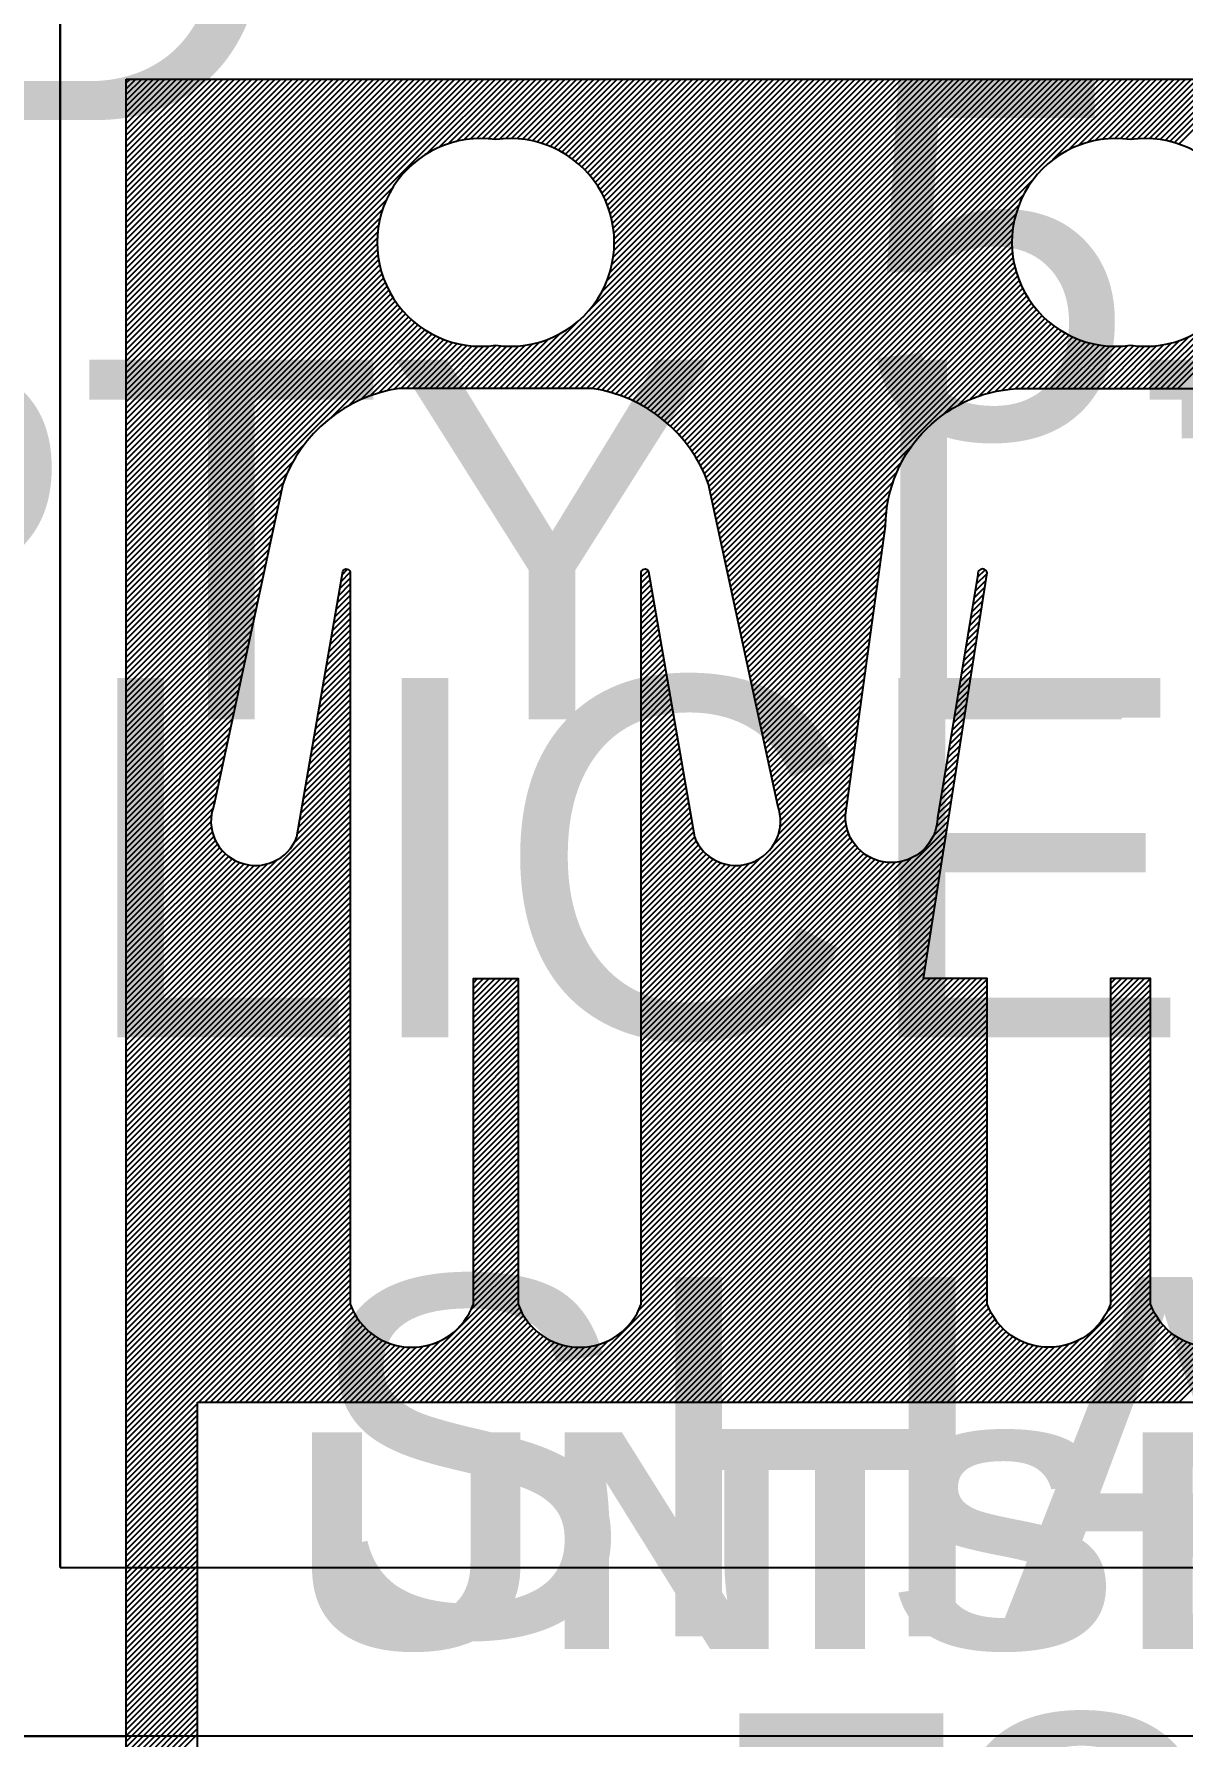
# Model space of a CAD drawing. Extents: x 14785 to 50894, y -3296 to 56414.
# Drawn here: x 30440 to 31414, y 7988 to 9433 of the extents above; entities that cross this region are included whole.
import ezdxf

# ---------------------------------------------------------------- set-up
doc = ezdxf.new("R2010")
doc.units = 0
doc.header["$MEASUREMENT"] = 0
doc.set_wipeout_variables(frame=1)
doc.layers.add('A-Symbol-Toilet', color=7, linetype='CONTINUOUS', true_color=0x144fff)
for name, color, linetype in [('A-Wall__Brick', 7, 'CONTINUOUS'), ('H-Fixtures__Sink', 252, 'CONTINUOUS'), ('RM$', 7, 'CONTINUOUS'), ('RM$TXT', 4, 'CONTINUOUS')]:
    doc.layers.add(name, color=color, linetype=linetype)
doc.styles.add('Arial', font='arial.ttf')
doc.styles.add('MtXpl_Arial_Black', font='')
doc.styles.get('MtXpl_Arial_Black').set_extended_font_data('Arial Black')

# ---------------------------------------------------------------- blocks, each defined once
blk = doc.blocks.new('ABus_T-Unisex-Acc_RH')
blk.add_wipeout([(88.4, 2469), (3070.1, 2469), (3070.1, 88.4), (88.4, 88.4)]).dxf.layer = 'A-Symbol-Toilet'
at = {"layer": 'A-Symbol-Toilet', "linetype": 'Continuous'}
for p, q in [((88.4, 2464.3), (93.1, 2469)), ((88.4, 2457.2), (100.2, 2469)), ((88.4, 2450.1), (107.3, 2469)), ((88.4, 2443.1), (114.3, 2469)), ((88.4, 2436), (121.4, 2469)), ((88.4, 2428.9), (128.5, 2469)), ((88.4, 2421.9), (135.5, 2469)), ((88.4, 2414.8), (142.6, 2469)), ((88.4, 2407.7), (149.7, 2469)), ((88.4, 2400.6), (156.8, 2469)), ((88.4, 2393.6), (163.8, 2469)), ((88.4, 2386.5), (170.9, 2469)), ((88.4, 2379.4), (178, 2469)), ((88.4, 2372.4), (185, 2469)), ((88.4, 2365.3), (192.1, 2469)), ((88.4, 2358.2), (199.2, 2469)), ((88.4, 2351.1), (206.2, 2469)), ((88.4, 2344.1), (213.3, 2469)), ((88.4, 2337), (220.4, 2469)), ((88.4, 2329.9), (227.5, 2469)), ((88.4, 2322.9), (234.5, 2469)), ((88.4, 2315.8), (241.6, 2469)), ((88.4, 2308.7), (248.7, 2469)), ((88.4, 2301.6), (255.7, 2469)), ((88.4, 2294.6), (262.8, 2469)), ((88.4, 2287.5), (269.9, 2469)), ((88.4, 2280.4), (277, 2469)), ((88.4, 2273.4), (284, 2469)), ((88.4, 2266.3), (291.1, 2469)), ((88.4, 2259.2), (298.2, 2469)), ((88.4, 2252.1), (305.2, 2469)), ((88.4, 2245.1), (312.3, 2469)), ((88.4, 2238), (319.4, 2469)), ((88.4, 2230.9), (326.5, 2469)), ((88.4, 2223.9), (333.5, 2469)), ((88.4, 2216.8), (340.6, 2469)), ((88.4, 2209.7), (347.7, 2469)), ((88.4, 2202.6), (354.7, 2469)), ((88.4, 2195.6), (361.8, 2469)), ((88.4, 2188.5), (368.9, 2469)), ((88.4, 2181.4), (376, 2469)), ((88.4, 2174.4), (383, 2469)), ((88.4, 2167.3), (390.1, 2469)), ((88.4, 2160.2), (397.2, 2469)), ((88.4, 2153.2), (404.2, 2469)), ((88.4, 2146.1), (411.3, 2469)), ((88.4, 2139), (418.4, 2469)), ((88.4, 2131.9), (425.5, 2469)), ((88.4, 2124.9), (432.5, 2469)), ((88.4, 2117.8), (439.6, 2469)), ((88.4, 2110.7), (446.7, 2469)), ((88.4, 2103.7), (453.7, 2469)), ((88.4, 2096.6), (460.8, 2469)), ((88.4, 2089.5), (467.9, 2469)), ((88.4, 2082.4), (474.9, 2469)), ((88.4, 2075.4), (482, 2469)), ((88.4, 2068.3), (489.1, 2469)), ((88.4, 2061.2), (496.2, 2469)), ((88.4, 2054.2), (503.2, 2469)), ((88.4, 2047.1), (510.3, 2469)), ((88.4, 2040), (517.4, 2469)), ((88.4, 2032.9), (524.4, 2469)), ((88.4, 2025.9), (531.5, 2469)), ((88.4, 2018.8), (538.6, 2469)), ((454.5, 2377.8), (545.7, 2469)), ((469.4, 2385.7), (552.7, 2469)), ((481, 2390.2), (559.8, 2469)), ((490.9, 2393), (566.9, 2469)), ((499.8, 2394.9), (573.9, 2469)), ((508, 2396), (581, 2469)), ((515.6, 2396.5), (588.1, 2469)), ((522.8, 2396.6), (595.2, 2469)), ((529.6, 2396.3), (602.2, 2469)), ((536, 2395.7), (609.3, 2469)), ((543.3, 2395.9), (616.4, 2469)), ((551, 2396.5), (623.4, 2469)), ((558.2, 2396.6), (630.5, 2469)), ((564.5, 2091.8), (941.6, 2469)), ((565, 2396.4), (637.6, 2469)), ((571.4, 2395.8), (644.7, 2469)), ((571.6, 2091.8), (948.7, 2469)), ((577.6, 2394.9), (651.7, 2469)), ((578.6, 2091.8), (955.8, 2469)), ((583.6, 2393.8), (658.8, 2469)), ((585.7, 2091.8), (962.9, 2469)), ((589.3, 2392.4), (665.9, 2469)), ((592.8, 2091.8), (969.9, 2469)), ((594.7, 2390.8), (672.9, 2469)), ((599.9, 2091.8), (977, 2469)), ((600, 2389), (680, 2469)), ((605.1, 2387), (687.1, 2469)), ((606.9, 2091.8), (984.1, 2469)), ((610, 2384.9), (694.2, 2469)), ((614, 2091.8), (991.1, 2469)), ((614.8, 2382.5), (701.2, 2469)), ((619.4, 2380.1), (708.3, 2469)), ((621.1, 2091.8), (998.2, 2469)), ((623.8, 2377.4), (715.4, 2469)), ((628.1, 2374.6), (722.4, 2469)), ((628.1, 2091.8), (1005.3, 2469)), ((632.2, 2371.7), (729.5, 2469)), ((635.2, 2091.8), (1012.3, 2469)), ((636.2, 2368.6), (736.6, 2469)), ((640, 2365.4), (743.6, 2469)), ((642.3, 2091.8), (1019.4, 2469)), ((643.7, 2362), (750.7, 2469)), ((647.3, 2358.5), (757.8, 2469)), ((649.4, 2091.8), (1026.5, 2469)), ((650.7, 2354.9), (764.9, 2469)), ((652.1, 2186.5), (934.6, 2469)), ((654, 2351.1), (771.9, 2469)), ((656.4, 2091.8), (1033.6, 2469)), ((657.2, 2347.1), (779, 2469)), ((660.2, 2343.1), (786.1, 2469)), ((662.5, 2090.9), (1040.6, 2469)), ((663, 2338.9), (793.1, 2469)), ((665.7, 2334.5), (800.2, 2469)), ((668.2, 2209.7), (927.5, 2469)), ((668.3, 2330), (807.3, 2469)), ((668.4, 2089.7), (1047.7, 2469)), ((670.7, 2325.3), (814.4, 2469)), ((672.9, 2320.5), (821.4, 2469)), ((674.1, 2088.3), (1054.8, 2469)), ((674.4, 2223), (920.4, 2469)), ((675, 2315.4), (828.5, 2469)), ((676.8, 2310.2), (835.6, 2469)), ((678.2, 2233.8), (913.4, 2469)), ((678.5, 2304.9), (842.6, 2469)), ((679.7, 2086.8), (1061.8, 2469)), ((680, 2299.3), (849.7, 2469)), ((680.6, 2243.3), (906.3, 2469)), ((681.2, 2293.4), (856.8, 2469)), ((682.1, 2251.9), (899.2, 2469)), ((682.2, 2287.3), (863.9, 2469)), ((682.9, 2281), (870.9, 2469)), ((683, 2259.9), (892.1, 2469)), ((683.3, 2274.3), (878, 2469)), ((683.4, 2267.3), (885.1, 2469)), ((685.1, 2085.2), (1068.9, 2469)), ((690.4, 2083.4), (1076, 2469)), ((695.5, 2081.5), (1083.1, 2469)), ((700.5, 2079.4), (1090.1, 2469)), ((705.4, 2077.2), (1097.2, 2469)), ((710.2, 2074.9), (1104.3, 2469)), ((714.9, 2072.5), (1111.3, 2469)), ((719.4, 2070), (1118.4, 2469)), ((723.8, 2067.3), (1125.5, 2469)), ((728.1, 2064.6), (1132.6, 2469)), ((732.4, 2061.7), (1139.6, 2469)), ((736.5, 2058.8), (1146.7, 2469)), ((740.5, 2055.7), (1153.8, 2469)), ((744.4, 2052.5), (1160.8, 2469)), ((748.2, 2049.3), (1167.9, 2469)), ((751.9, 2045.9), (1175, 2469)), ((755.5, 2042.5), (1182.1, 2469)), ((759, 2038.9), (1189.1, 2469)), ((762.5, 2035.2), (1196.2, 2469)), ((765.8, 2031.5), (1203.3, 2469)), ((769, 2027.6), (1210.3, 2469)), ((772.1, 2023.7), (1217.4, 2469)), ((775.1, 2019.6), (1224.5, 2469)), ((778, 2015.4), (1231.6, 2469)), ((780.8, 2011.2), (1238.6, 2469)), ((783.5, 2006.8), (1245.7, 2469)), ((786.1, 2002.3), (1252.8, 2469)), ((788.6, 1997.7), (1259.8, 2469)), ((790.9, 1993), (1266.9, 2469)), ((793.2, 1988.2), (1274, 2469)), ((795.3, 1983.2), (1281.1, 2469)), ((797.3, 1978.1), (1288.1, 2469)), ((798.9, 1972.7), (1295.2, 2469)), ((800.1, 1966.9), (1302.3, 2469)), ((801.4, 1961), (1309.3, 2469)), ((1218.2, 2370.8), (1316.4, 2469)), ((1237.2, 2382.8), (1323.5, 2469)), ((1250, 2388.4), (1330.5, 2469)), ((1260.5, 2391.9), (1337.6, 2469)), ((1269.8, 2394.1), (1344.7, 2469)), ((1278.3, 2395.5), (1351.8, 2469)), ((1286.2, 2396.3), (1358.8, 2469)), ((1293.5, 2396.6), (1365.9, 2469)), ((1300.5, 2396.5), (1373, 2469)), ((1307.1, 2396), (1380, 2469)), ((1313.6, 2395.5), (1387.1, 2469)), ((1321.5, 2396.3), (1394.2, 2469)), ((1328.9, 2396.6), (1401.3, 2469)), ((1335.2, 2091.8), (1712.4, 2469)), ((1335.9, 2396.5), (1408.3, 2469)), ((1342.3, 2091.8), (1719.5, 2469)), ((1342.5, 2396.1), (1415.4, 2469)), ((1348.8, 2395.3), (1422.5, 2469)), ((1349.4, 2091.8), (1726.5, 2469)), ((1354.9, 2394.3), (1429.5, 2469)), ((1356.5, 2091.8), (1733.6, 2469)), ((1360.7, 2393), (1436.6, 2469)), ((1363.5, 2091.8), (1740.7, 2469)), ((1366.2, 2391.5), (1443.7, 2469)), ((1370.6, 2091.8), (1747.7, 2469)), ((1371.6, 2389.8), (1450.8, 2469)), ((802.6, 1955.2), (1194.1, 2346.7)), ((88.4, 2011.7), (413, 2336.4)), ((803.9, 1949.4), (1182.1, 2327.6)), ((88.4, 2004.7), (405.2, 2321.4)), ((88.4, 1997.6), (400.7, 2309.9)), ((805.1, 1943.6), (1176.4, 2314.9)), ((88.4, 1990.5), (397.8, 2299.9)), ((88.4, 1983.4), (396, 2291)), ((806.4, 1937.8), (1173, 2304.3)), ((807.6, 1931.9), (1170.7, 2295)), ((808.9, 1926.1), (1169.3, 2286.5)), ((88.4, 1976.4), (394.9, 2282.9)), ((88.4, 1969.3), (394.3, 2275.2)), ((88.4, 1962.2), (394.2, 2268.1)), ((810.1, 1920.3), (1168.5, 2278.7)), ((811.4, 1914.5), (1168.2, 2271.3)), ((812.6, 1908.7), (1168.3, 2264.3)), ((88.4, 1955.2), (394.5, 2261.3)), ((88.4, 1948.1), (395.1, 2254.8)), ((88.4, 1941), (396, 2248.6)), ((88.4, 1933.9), (397.2, 2242.7)), ((813.9, 1902.8), (1168.8, 2257.7)), ((815.2, 1897), (1169.6, 2251.4)), ((816.4, 1891.2), (1170.6, 2245.4)), ((88.4, 1926.9), (398.6, 2237)), ((88.4, 1919.8), (400.2, 2231.6)), ((88.4, 1912.7), (402, 2226.3)), ((817.7, 1885.4), (1171.9, 2239.6)), ((818.9, 1879.6), (1173.4, 2234)), ((820.2, 1873.7), (1175.1, 2228.7)), ((821.4, 1867.9), (1177, 2223.5)), ((88.4, 1905.7), (404, 2221.2)), ((88.4, 1898.6), (406.1, 2216.3)), ((88.4, 1891.5), (408.5, 2211.6)), ((88.4, 1884.4), (410.9, 2207)), ((88.4, 1877.4), (413.6, 2202.6)), ((822.7, 1862.1), (1179.1, 2218.5)), ((823.9, 1856.3), (1181.3, 2213.7)), ((825.2, 1850.5), (1183.8, 2209.1)), ((826.4, 1844.7), (1186.3, 2204.6)), ((88.4, 1870.3), (416.4, 2198.3)), ((88.4, 1863.2), (419.3, 2194.2)), ((88.4, 1856.2), (422.4, 2190.2)), ((88.4, 1849.1), (425.7, 2186.4)), ((88.4, 1842), (429, 2182.7)), ((827.7, 1838.8), (1189.1, 2200.2)), ((828.9, 1833), (1192, 2196)), ((830.2, 1827.2), (1195, 2192)), ((831.4, 1821.4), (1198.2, 2188.1)), ((832.7, 1815.6), (1201.5, 2184.3)), ((1083.4, 2059.2), (1204.9, 2180.7)), ((88.4, 1835), (432.6, 2179.1)), ((88.4, 1827.9), (436.2, 2175.7)), ((88.4, 1820.8), (440, 2172.4)), ((88.4, 1813.7), (443.9, 2169.3)), ((338.4, 2056.7), (448, 2166.3)), ((359.5, 2070.7), (452.2, 2163.4)), ((373.8, 2078), (456.6, 2160.7)), ((557.4, 2091.8), (640.1, 2174.5)), ((1102.6, 2071.4), (1208.5, 2177.2)), ((1116.4, 2078), (1212.2, 2173.9)), ((1127.9, 2082.5), (1216.1, 2170.7)), ((1138.2, 2085.7), (1220.1, 2167.6)), ((1147.6, 2088), (1224.3, 2164.7)), ((1156.3, 2089.7), (1228.6, 2162)), ((1328.2, 2091.8), (1400.5, 2164.2)), ((385.8, 2082.9), (461.1, 2158.2)), ((396.4, 2086.4), (465.8, 2155.8)), ((406, 2089), (470.7, 2153.6)), ((415, 2090.8), (475.7, 2151.6)), ((423.1, 2091.8), (480.9, 2149.7)), ((430.1, 2091.8), (486.3, 2148)), ((437.2, 2091.8), (491.9, 2146.6)), ((444.3, 2091.8), (497.8, 2145.3)), ((451.4, 2091.8), (503.9, 2144.4)), ((458.4, 2091.8), (510.2, 2143.7)), ((465.5, 2091.8), (516.9, 2143.3)), ((472.6, 2091.8), (524, 2143.2)), ((479.6, 2091.8), (531.4, 2143.6)), ((486.7, 2091.8), (539.3, 2144.4)), ((493.8, 2091.8), (545.6, 2143.7)), ((500.9, 2091.8), (552.3, 2143.3)), ((507.9, 2091.8), (559.3, 2143.2)), ((515, 2091.8), (566.8, 2143.6)), ((522.1, 2091.8), (574.7, 2144.5)), ((529.1, 2091.8), (583.3, 2146)), ((536.2, 2091.8), (592.8, 2148.5)), ((543.3, 2091.8), (603.7, 2152.2)), ((550.4, 2091.8), (617, 2158.5)), ((1164.5, 2090.8), (1233, 2159.3)), ((1172.2, 2091.5), (1237.6, 2156.9)), ((1179.6, 2091.8), (1242.4, 2154.6)), ((1186.8, 2091.8), (1247.4, 2152.5)), ((1193.8, 2091.8), (1252.5, 2150.5)), ((1200.9, 2091.8), (1257.8, 2148.8)), ((1208, 2091.8), (1263.3, 2147.2)), ((1215, 2091.8), (1269.1, 2145.9)), ((1222.1, 2091.8), (1275, 2144.8)), ((1229.2, 2091.8), (1281.3, 2143.9)), ((1236.2, 2091.8), (1287.8, 2143.4)), ((1243.3, 2091.8), (1294.7, 2143.2)), ((1250.4, 2091.8), (1301.9, 2143.4)), ((1257.5, 2091.8), (1309.7, 2144.1)), ((1264.5, 2091.8), (1316.7, 2144)), ((1271.6, 2091.8), (1323.2, 2143.4)), ((1278.7, 2091.8), (1330, 2143.2)), ((1285.7, 2091.8), (1337.3, 2143.4)), ((1292.8, 2091.8), (1345, 2144)), ((1299.9, 2091.8), (1353.3, 2145.2)), ((1307, 2091.8), (1362.3, 2147.2)), ((1314, 2091.8), (1372.5, 2150.3)), ((1321.1, 2091.8), (1384.4, 2155.2)), ((88.4, 1806.7), (306.1, 2024.3)), ((833.9, 1809.7), (1046.8, 2022.6)), ((88.4, 1799.6), (292.1, 2003.3)), ((835.2, 1803.9), (1034.6, 2003.3)), ((88.4, 1792.5), (284.8, 1988.9)), ((88.4, 1785.5), (279.9, 1977)), ((836.4, 1798.1), (1027.9, 1989.6)), ((837.7, 1792.3), (1023.5, 1978.1)), ((88.4, 1778.4), (277.7, 1967.7)), ((88.4, 1771.3), (275.7, 1958.7)), ((838.9, 1786.5), (1020.3, 1967.8)), ((840.2, 1780.6), (1018, 1958.4)), ((88.4, 1764.2), (273.8, 1949.6)), ((88.4, 1757.2), (271.9, 1940.6)), ((88.4, 1750.1), (269.9, 1931.6)), ((841.4, 1774.8), (1016.3, 1949.7)), ((842.7, 1769), (1015.2, 1941.5)), ((843.9, 1763.2), (1014.5, 1933.7)), ((88.4, 1743), (268, 1922.6)), ((88.4, 1736), (266.1, 1913.6)), ((845.2, 1757.4), (1014.2, 1926.3)), ((846.4, 1751.5), (1013.4, 1918.5)), ((88.4, 1728.9), (264.1, 1904.6)), ((88.4, 1721.8), (262.2, 1895.6)), ((847.7, 1745.7), (1012.2, 1910.3)), ((849, 1739.9), (1011.1, 1902)), ((850.2, 1734.1), (1009.9, 1893.8)), ((88.4, 1714.7), (260.2, 1886.6)), ((88.4, 1707.7), (258.3, 1877.6)), ((351.8, 1865), (358.3, 1871.5)), ((716.2, 1861.7), (724.5, 1870)), ((716.8, 1869.4), (718.5, 1871.1)), ((851.5, 1728.3), (1008.8, 1885.6)), ((852.7, 1722.5), (1007.7, 1877.4)), ((854, 1716.6), (1006.5, 1869.2)), ((1126.2, 1861.6), (1135.4, 1870.8)), ((88.4, 1700.6), (256.4, 1868.6)), ((88.4, 1693.5), (254.4, 1859.6)), ((88.4, 1686.5), (252.5, 1850.5)), ((347.4, 1839.4), (361.4, 1853.4)), ((348.8, 1847.9), (361.4, 1860.5)), ((350.3, 1856.4), (361.4, 1867.6)), ((716.2, 1854.6), (726, 1864.4)), ((716.2, 1847.6), (727, 1858.4)), ((716.2, 1840.5), (728, 1852.3)), ((855.2, 1710.8), (1005.4, 1861)), ((856.5, 1705), (1004.2, 1852.8)), ((1121.9, 1836.1), (1135.3, 1849.5)), ((1123.4, 1844.6), (1136.7, 1857.9)), ((1124.8, 1853.1), (1138, 1866.3)), ((88.4, 1679.4), (250.5, 1841.5)), ((88.4, 1672.3), (248.6, 1832.5)), ((342.9, 1813.7), (361.4, 1832.2)), ((344.4, 1822.3), (361.4, 1839.3)), ((345.9, 1830.8), (361.4, 1846.4)), ((716.2, 1833.4), (729.1, 1846.3)), ((716.2, 1826.4), (730.1, 1840.3)), ((716.2, 1819.3), (731.2, 1834.2)), ((716.2, 1812.2), (732.2, 1828.2)), ((857.7, 1699.2), (1003.1, 1844.6)), ((859, 1693.4), (1002, 1836.3)), ((860.2, 1687.5), (1000.8, 1828.1)), ((1119.1, 1819.2), (1132.7, 1832.7)), ((1120.5, 1827.6), (1134, 1841.1)), ((88.4, 1665.2), (246.7, 1823.5)), ((88.4, 1658.2), (244.7, 1814.5)), ((338.5, 1788.1), (361.4, 1811)), ((340, 1796.6), (361.4, 1818.1)), ((341.5, 1805.2), (361.4, 1825.1)), ((716.2, 1805.1), (733.2, 1822.2)), ((716.2, 1798.1), (734.3, 1816.2)), ((716.2, 1791), (735.3, 1810.1)), ((861.5, 1681.7), (999.7, 1819.9)), ((862.7, 1675.9), (998.5, 1811.7)), ((1114.9, 1793.7), (1128.7, 1807.6)), ((1116.3, 1802.2), (1130.1, 1816)), ((1117.7, 1810.7), (1131.4, 1824.3)), ((88.4, 1651.1), (242.8, 1805.5)), ((88.4, 1644), (240.9, 1796.5)), ((88.4, 1637), (238.9, 1787.5)), ((334.1, 1762.4), (361.4, 1789.8)), ((335.6, 1771), (361.4, 1796.9)), ((337, 1779.5), (361.4, 1803.9)), ((716.2, 1783.9), (736.4, 1804.1)), ((716.2, 1776.9), (737.4, 1798.1)), ((716.2, 1769.8), (738.4, 1792)), ((716.2, 1762.7), (739.5, 1786)), ((864, 1670.1), (997.4, 1803.5)), ((865.2, 1664.3), (996.2, 1795.3)), ((866.5, 1658.4), (995.1, 1787.1)), ((1112.1, 1776.8), (1126.1, 1790.8)), ((1113.5, 1785.3), (1127.4, 1799.2)), ((88.4, 1629.9), (237, 1778.5)), ((88.4, 1622.8), (235, 1769.5)), ((329.7, 1736.8), (361.4, 1768.6)), ((331.1, 1745.3), (361.4, 1775.6)), ((332.6, 1753.9), (361.4, 1782.7)), ((716.2, 1755.7), (740.5, 1780)), ((716.2, 1748.6), (741.6, 1773.9)), ((716.2, 1741.5), (742.6, 1767.9)), ((867.7, 1652.6), (994, 1778.8)), ((869, 1646.8), (992.8, 1770.6)), ((1107.9, 1751.4), (1122.1, 1765.6)), ((1109.3, 1759.8), (1123.5, 1774)), ((1110.7, 1768.3), (1124.8, 1782.4)), ((88.4, 1615.7), (233.1, 1760.5)), ((88.4, 1608.7), (231.2, 1751.4)), ((325.2, 1711.2), (361.4, 1747.4)), ((326.7, 1719.7), (361.4, 1754.4)), ((328.2, 1728.3), (361.4, 1761.5)), ((716.2, 1734.4), (743.6, 1761.9)), ((716.2, 1727.4), (744.7, 1755.9)), ((716.2, 1720.3), (745.7, 1749.8)), ((870.2, 1641), (991.7, 1762.4)), ((871.5, 1635.2), (990.5, 1754.2)), ((872.7, 1629.3), (989.4, 1746)), ((1105.1, 1734.4), (1119.5, 1748.8)), ((1106.5, 1742.9), (1120.8, 1757.2)), ((88.4, 1601.6), (229.2, 1742.4)), ((88.4, 1594.5), (227.3, 1733.4)), ((88.4, 1587.5), (225.4, 1724.4)), ((320.8, 1685.5), (361.4, 1726.1)), ((322.3, 1694.1), (361.4, 1733.2)), ((323.8, 1702.6), (361.4, 1740.3)), ((716.2, 1713.2), (746.8, 1743.8)), ((716.2, 1706.2), (747.8, 1737.8)), ((716.2, 1699.1), (748.9, 1731.7)), ((716.2, 1692), (749.9, 1725.7)), ((874, 1623.5), (988.2, 1737.8)), ((875.2, 1617.7), (987.1, 1729.6)), ((1100.9, 1709), (1115.5, 1723.6)), ((1102.3, 1717.5), (1116.9, 1732)), ((1103.7, 1725.9), (1118.2, 1740.4)), ((88.4, 1580.4), (223.4, 1715.4)), ((88.4, 1573.3), (221.5, 1706.4)), ((316.4, 1659.9), (361.4, 1704.9)), ((317.9, 1668.4), (361.4, 1712)), ((319.3, 1677), (361.4, 1719.1)), ((716.2, 1684.9), (750.9, 1719.7)), ((716.2, 1677.9), (752, 1713.6)), ((716.2, 1670.8), (753, 1707.6)), ((876.5, 1611.9), (986, 1721.3)), ((877.7, 1606.1), (984.8, 1713.1)), ((879, 1600.2), (983.7, 1704.9)), ((1098.1, 1692), (1112.9, 1706.9)), ((1099.5, 1700.5), (1114.2, 1715.3)), ((88.4, 1566.3), (219.5, 1697.4)), ((88.4, 1559.2), (217.6, 1688.4)), ((312, 1634.3), (361.4, 1683.7)), ((313.4, 1642.8), (361.4, 1690.8)), ((314.9, 1651.3), (361.4, 1697.9)), ((716.2, 1663.7), (754.1, 1701.6)), ((716.2, 1656.7), (755.1, 1695.5)), ((716.2, 1649.6), (756.1, 1689.5)), ((716.2, 1642.5), (757.2, 1683.5)), ((880.2, 1594.4), (982.5, 1696.7)), ((881.5, 1588.6), (981.4, 1688.5)), ((1095.3, 1675.1), (1110.3, 1690.1)), ((1096.7, 1683.6), (1111.6, 1698.5)), ((88.4, 1552.1), (215.7, 1679.4)), ((88.4, 1545), (213.7, 1670.4)), ((88.4, 1538), (211.8, 1661.4)), ((307.5, 1608.6), (361.4, 1662.5)), ((309, 1617.2), (361.4, 1669.6)), ((310.5, 1625.7), (361.4, 1676.7)), ((716.2, 1635.4), (758.2, 1677.5)), ((716.2, 1628.4), (759.3, 1671.4)), ((716.2, 1621.3), (760.3, 1665.4)), ((882.8, 1582.8), (980.2, 1680.3)), ((884.5, 1577.4), (979.1, 1672.1)), ((885.6, 1571.5), (978, 1663.9)), ((1091, 1649.7), (1106.3, 1664.9)), ((1092.4, 1658.1), (1107.6, 1673.3)), ((1093.8, 1666.6), (1108.9, 1681.7)), ((88.4, 1530.9), (209.8, 1652.3)), ((88.4, 1523.8), (207.9, 1643.3)), ((303.1, 1583), (361.4, 1641.3)), ((304.6, 1591.5), (361.4, 1648.4)), ((306.1, 1600.1), (361.4, 1655.4)), ((716.2, 1614.2), (761.3, 1659.4)), ((716.2, 1607.2), (762.4, 1653.3)), ((716.2, 1600.1), (763.4, 1647.3)), ((716.2, 1593), (764.5, 1641.3)), ((885.5, 1557.3), (975.7, 1647.4)), ((886, 1564.8), (976.8, 1655.6)), ((1088.2, 1632.7), (1103.7, 1648.1)), ((1089.6, 1641.2), (1105, 1656.5)), ((88.4, 1516.8), (206, 1634.3)), ((88.4, 1509.7), (204, 1625.3)), ((298.7, 1557.3), (361.4, 1620.1)), ((300.2, 1565.9), (361.4, 1627.2)), ((301.6, 1574.4), (361.4, 1634.2)), ((716.2, 1585.9), (765.5, 1635.2)), ((716.2, 1578.9), (766.5, 1629.2)), ((716.2, 1571.8), (767.6, 1623.2)), ((716.2, 1366.7), (972.3, 1622.8)), ((877.2, 1534.8), (973.4, 1631)), ((883.5, 1548.2), (974.5, 1639.2)), ((1084, 1607.3), (1099.7, 1623)), ((1085.4, 1615.7), (1101, 1631.3)), ((1086.8, 1624.2), (1102.3, 1639.7)), ((88.4, 1502.6), (202.1, 1616.3)), ((88.4, 1495.5), (200.2, 1607.3)), ((88.4, 1325.8), (361.4, 1598.9)), ((293.1, 1537.6), (361.4, 1605.9)), ((297.2, 1548.8), (361.4, 1613)), ((716.2, 1564.7), (768.6, 1617.2)), ((716.2, 1359.7), (971.1, 1614.6)), ((716.2, 1557.7), (769.7, 1611.1)), ((716.2, 1352.6), (970, 1606.4)), ((716.2, 1550.6), (770.7, 1605.1)), ((716.2, 1543.5), (771.7, 1599.1)), ((1081.2, 1590.3), (1097.1, 1606.2)), ((1082.6, 1598.8), (1098.4, 1614.6)), ((88.4, 1488.5), (198.2, 1598.3)), ((88.4, 1318.8), (361.4, 1591.8)), ((88.4, 1481.4), (196.3, 1589.3)), ((88.4, 1311.7), (361.4, 1584.7)), ((88.4, 1474.3), (193.8, 1579.7)), ((716.2, 1345.5), (968.8, 1598.1)), ((716.2, 1536.4), (772.8, 1593)), ((716.2, 1338.5), (967.7, 1589.9)), ((716.2, 1529.4), (773.8, 1587)), ((716.2, 1331.4), (966.5, 1581.7)), ((716.2, 1522.3), (774.9, 1581)), ((1077.4, 1565.3), (1093.1, 1581)), ((1078.4, 1573.4), (1094.4, 1589.4)), ((1079.8, 1581.8), (1095.7, 1597.8)), ((88.4, 1304.6), (361.4, 1577.7)), ((88.4, 1467.3), (192, 1570.9)), ((88.4, 1297.6), (361.4, 1570.6)), ((88.4, 1290.5), (361.4, 1563.5)), ((88.4, 1460.2), (191.6, 1563.4)), ((716.2, 1515.2), (775.9, 1574.9)), ((716.2, 1324.3), (965.4, 1573.5)), ((716.2, 1508.2), (777, 1568.9)), ((716.2, 1317.2), (965.2, 1566.2)), ((716.2, 1501.1), (778, 1562.9)), ((716.2, 1310.2), (966, 1559.9)), ((1072.2, 1546), (1090.5, 1564.2)), ((1076, 1556.9), (1091.8, 1572.6)), ((88.4, 1453.1), (192.2, 1556.9)), ((88.4, 1283.4), (361.4, 1556.4)), ((88.4, 1446), (193.3, 1551)), ((88.4, 1276.3), (361.4, 1549.4)), ((88.4, 1439), (195, 1545.6)), ((88.4, 1269.3), (361.4, 1542.3)), ((88.4, 1431.9), (197.1, 1540.6)), ((716.2, 1494), (779, 1556.9)), ((716.2, 1182.9), (1089.1, 1555.8)), ((716.2, 1303.1), (967.3, 1554.2)), ((716.2, 1487), (780.1, 1550.8)), ((716.2, 1296), (969.1, 1549)), ((716.2, 1175.8), (1087.8, 1547.4)), ((716.2, 1479.9), (781.1, 1544.8)), ((716.2, 1289), (971.3, 1544.1)), ((716.2, 1472.8), (783.3, 1539.9)), ((716.2, 1281.9), (973.9, 1539.6)), ((716.2, 1168.8), (1086.5, 1539)), ((88.4, 1424.8), (199.6, 1536.1)), ((88.4, 1262.2), (361.4, 1535.2)), ((88.4, 1417.8), (202.5, 1531.9)), ((88.4, 1255.1), (361.4, 1528.2)), ((88.4, 1410.7), (205.7, 1528)), ((88.4, 1403.6), (209.2, 1524.4)), ((88.4, 1396.5), (213.1, 1521.2)), ((88.4, 1248.1), (361.4, 1521.1)), ((88.4, 1389.5), (217.3, 1518.3)), ((88.4, 1332.9), (272.8, 1517.3)), ((88.4, 1382.4), (221.8, 1515.8)), ((716.2, 1274.8), (976.9, 1535.5)), ((716.2, 1465.7), (785.9, 1535.4)), ((716.2, 1267.7), (980.1, 1531.6)), ((716.2, 1458.7), (788.8, 1531.3)), ((716.2, 1161.7), (1085.2, 1530.6)), ((716.2, 1260.7), (983.7, 1528.1)), ((716.2, 1451.6), (792, 1527.4)), ((716.2, 1253.6), (987.5, 1524.9)), ((716.2, 1444.5), (795.6, 1523.9)), ((716.2, 1154.6), (1083.8, 1522.3)), ((716.2, 1246.5), (991.7, 1522.1)), ((716.2, 1437.5), (799.5, 1520.8)), ((716.2, 1239.5), (996.3, 1519.5)), ((716.2, 1373.8), (861.4, 1519)), ((716.2, 1190), (1045.3, 1519)), ((716.2, 1430.4), (803.8, 1517.9)), ((716.2, 1232.4), (1001.2, 1517.4)), ((88.4, 1241), (361.4, 1514)), ((88.4, 1375.3), (226.7, 1513.7)), ((88.4, 1340), (260.6, 1512.2)), ((88.4, 1368.3), (232.1, 1512)), ((88.4, 1361.2), (238, 1510.8)), ((88.4, 1347), (251.9, 1510.5)), ((88.4, 1354.1), (244.5, 1510.2)), ((88.4, 1233.9), (361.4, 1506.9)), ((88.4, 1226.8), (361.4, 1499.9)), ((716.2, 1225.3), (1006.5, 1515.6)), ((716.2, 1423.3), (808.4, 1515.5)), ((716.2, 1197), (1034.4, 1515.2)), ((716.2, 1218.2), (1012.3, 1514.4)), ((716.2, 1204.1), (1026, 1513.9)), ((716.2, 1147.5), (1082.5, 1513.9)), ((716.2, 1211.2), (1018.8, 1513.7)), ((716.2, 1416.2), (813.3, 1513.4)), ((716.2, 1380.9), (848, 1512.7)), ((716.2, 1409.2), (818.8, 1511.7)), ((716.2, 1388), (838.9, 1510.7)), ((716.2, 1402.1), (824.7, 1510.6)), ((716.2, 1395), (831.4, 1510.2)), ((716.2, 1140.5), (1081.2, 1505.5)), ((716.2, 1133.4), (1079.9, 1497.1)), ((88.4, 1219.8), (361.4, 1492.8)), ((88.4, 1212.7), (361.4, 1485.7)), ((88.4, 1205.6), (361.4, 1478.7)), ((716.2, 1126.3), (1078.6, 1488.7)), ((716.2, 1119.3), (1077.2, 1480.3)), ((88.4, 1198.6), (361.4, 1471.6)), ((88.4, 1191.5), (361.4, 1464.5)), ((88.4, 1184.4), (361.4, 1457.4)), ((716.2, 1112.2), (1075.9, 1471.9)), ((716.2, 1105.1), (1074.6, 1463.5)), ((716.2, 1098), (1073.3, 1455.1)), ((88.4, 1177.3), (361.4, 1450.4)), ((88.4, 1170.3), (361.4, 1443.3)), ((88.4, 1163.2), (361.4, 1436.2)), ((716.2, 1091), (1072, 1446.7)), ((716.2, 1083.9), (1070.6, 1438.3)), ((88.4, 1156.1), (361.4, 1429.2)), ((88.4, 1149.1), (361.4, 1422.1)), ((88.4, 1142), (361.4, 1415)), ((716.2, 1076.8), (1069.3, 1429.9)), ((716.2, 1069.8), (1068, 1421.6)), ((716.2, 1062.7), (1066.7, 1413.2)), ((88.4, 1134.9), (361.4, 1408)), ((88.4, 1127.8), (361.4, 1400.9)), ((88.4, 1120.8), (361.4, 1393.8)), ((716.2, 1055.6), (1065.4, 1404.8)), ((716.2, 1048.5), (1064, 1396.4)), ((88.4, 1113.7), (361.4, 1386.7)), ((88.4, 1106.6), (361.4, 1379.7)), ((88.4, 1099.6), (361.4, 1372.6)), ((511.6, 1367.2), (516.8, 1372.4)), ((511.6, 1360.1), (523.9, 1372.4)), ((511.6, 1353), (531, 1372.4)), ((511.6, 1345.9), (538, 1372.4)), ((511.6, 1338.9), (545.1, 1372.4)), ((511.6, 1331.8), (552.2, 1372.4)), ((511.6, 1324.7), (559.2, 1372.4)), ((511.6, 1317.7), (566.1, 1372.2)), ((608.3, 855.8), (1124.9, 1372.4)), ((615.4, 855.8), (1132, 1372.4)), ((622.5, 855.8), (1138.2, 1371.5)), ((712.8, 967.4), (1117.9, 1372.4)), ((716.2, 1041.5), (1062.7, 1388)), ((716.2, 1034.4), (1061.4, 1379.6)), ((716.2, 1027.3), (1061.3, 1372.4)), ((716.2, 1020.3), (1068.4, 1372.4)), ((716.2, 1013.2), (1075.4, 1372.4)), ((716.2, 1006.1), (1082.5, 1372.4)), ((716.2, 999), (1089.6, 1372.4)), ((716.2, 992), (1096.7, 1372.4)), ((716.2, 984.9), (1103.7, 1372.4)), ((716.2, 977.8), (1110.8, 1372.4)), ((1288.3, 1366.1), (1294.6, 1372.4)), ((1288.3, 1359), (1301.7, 1372.4)), ((1288.3, 1351.9), (1308.8, 1372.4)), ((1288.3, 1344.8), (1315.9, 1372.4)), ((1288.3, 1337.8), (1322.9, 1372.4)), ((1288.3, 1330.7), (1330, 1372.4)), ((1288.3, 1323.6), (1337.1, 1372.4)), ((88.4, 1092.5), (361.4, 1365.5)), ((88.4, 1085.4), (361.4, 1358.5)), ((88.4, 1078.3), (361.4, 1351.4)), ((511.6, 1310.6), (566.1, 1365.1)), ((511.6, 1303.5), (566.1, 1358)), ((511.6, 1296.5), (566.1, 1351)), ((629.5, 855.8), (1138.2, 1364.4)), ((636.6, 855.8), (1138.2, 1357.4)), ((643.7, 855.8), (1138.2, 1350.3)), ((1288.3, 1316.6), (1337.3, 1365.6)), ((1288.3, 1309.5), (1337.3, 1358.5)), ((1288.3, 1302.4), (1337.3, 1351.5)), ((88.4, 1071.3), (361.4, 1344.3)), ((88.4, 1064.2), (361.4, 1337.2)), ((88.4, 1057.1), (361.4, 1330.2)), ((511.6, 1289.4), (566.1, 1343.9)), ((511.6, 1282.3), (566.1, 1336.8)), ((511.6, 1275.2), (566.1, 1329.7)), ((650.8, 855.8), (1138.2, 1343.2)), ((657.8, 855.8), (1138.2, 1336.1)), ((664.9, 855.8), (1138.2, 1329.1)), ((1288.3, 1295.4), (1337.3, 1344.4)), ((1288.3, 1288.3), (1337.3, 1337.3)), ((1288.3, 1281.2), (1337.3, 1330.2)), ((88.4, 1050.1), (361.4, 1323.1)), ((88.4, 1043), (361.4, 1316)), ((88.4, 1035.9), (361.4, 1309)), ((511.6, 1268.2), (566.1, 1322.7)), ((511.6, 1261.1), (566.1, 1315.6)), ((511.6, 1254), (566.1, 1308.5)), ((672, 855.8), (1138.2, 1322)), ((679, 855.8), (1138.2, 1314.9)), ((1288.3, 1274.1), (1337.3, 1323.2)), ((1288.3, 1267.1), (1337.3, 1316.1)), ((1288.3, 1260), (1337.3, 1309)), ((88.4, 1028.9), (361.4, 1301.9)), ((88.4, 1021.8), (361.4, 1294.8)), ((88.4, 1014.7), (361.4, 1287.7)), ((511.6, 1247), (566.1, 1301.5)), ((511.6, 1239.9), (566.1, 1294.4)), ((686.1, 855.8), (1138.2, 1307.9)), ((693.2, 855.8), (1138.2, 1300.8)), ((700.3, 855.8), (1138.2, 1293.7)), ((1288.3, 1252.9), (1337.3, 1302)), ((1288.3, 1245.9), (1337.3, 1294.9)), ((1288.3, 1238.8), (1337.3, 1287.8)), ((88.4, 1007.6), (361.4, 1280.7)), ((88.4, 1000.6), (361.4, 1273.6)), ((511.6, 1232.8), (566.1, 1287.3)), ((511.6, 1225.7), (566.1, 1280.3)), ((511.6, 1218.7), (566.1, 1273.2)), ((707.3, 855.8), (1138.2, 1286.6)), ((714.4, 855.8), (1138.2, 1279.6)), ((721.5, 855.8), (1138.2, 1272.5)), ((1288.3, 1231.7), (1337.3, 1280.7)), ((1288.3, 1224.6), (1337.3, 1273.7)), ((88.4, 993.5), (361.4, 1266.5)), ((88.4, 986.4), (361.4, 1259.5)), ((88.4, 979.4), (361.4, 1252.4)), ((511.6, 1211.6), (566.1, 1266.1)), ((511.6, 1204.5), (566.1, 1259)), ((511.6, 1197.5), (566.1, 1252)), ((728.5, 855.8), (1138.2, 1265.4)), ((735.6, 855.8), (1138.2, 1258.4)), ((742.7, 855.8), (1138.2, 1251.3)), ((1288.3, 1217.6), (1337.3, 1266.6)), ((1288.3, 1210.5), (1337.3, 1259.5)), ((1288.3, 1203.4), (1337.3, 1252.5)), ((88.4, 972.3), (361.4, 1245.3)), ((88.4, 965.2), (361.4, 1238.2)), ((88.4, 958.1), (361.4, 1231.2)), ((511.6, 1190.4), (566.1, 1244.9)), ((511.6, 1183.3), (566.1, 1237.8)), ((511.6, 1176.2), (566.1, 1230.8)), ((749.8, 855.8), (1138.2, 1244.2)), ((756.8, 855.8), (1138.2, 1237.1)), ((763.9, 855.8), (1138.2, 1230.1)), ((1288.3, 1196.4), (1337.3, 1245.4)), ((1288.3, 1189.3), (1337.3, 1238.3)), ((1288.3, 1182.2), (1337.3, 1231.2)), ((88.4, 951.1), (361.4, 1224.1)), ((88.4, 944), (361.4, 1217)), ((88.4, 936.9), (361.4, 1210)), ((511.6, 1169.2), (566.1, 1223.7)), ((511.6, 1162.1), (566.1, 1216.6)), ((511.6, 1155), (566.1, 1209.5)), ((771, 855.8), (1138.2, 1223)), ((778, 855.8), (1138.2, 1215.9)), ((785.1, 855.8), (1138.2, 1208.9)), ((1288.3, 1175.1), (1337.3, 1224.2)), ((1288.3, 1168.1), (1337.3, 1217.1)), ((1288.3, 1161), (1337.3, 1210)), ((88.4, 929.9), (361.4, 1202.9)), ((88.4, 922.8), (361.4, 1195.8)), ((88.4, 915.7), (361.4, 1188.7)), ((511.6, 1148), (566.1, 1202.5)), ((511.6, 1140.9), (566.1, 1195.4)), ((511.6, 1133.8), (566.1, 1188.3)), ((792.2, 855.8), (1138.2, 1201.8)), ((799.2, 855.8), (1138.2, 1194.7)), ((806.3, 855.8), (1138.2, 1187.6)), ((1288.3, 1153.9), (1337.3, 1203)), ((1288.3, 1146.9), (1337.3, 1195.9)), ((1288.3, 1139.8), (1337.3, 1188.8)), ((88.4, 908.6), (361.4, 1181.7)), ((88.4, 901.6), (361.4, 1174.6)), ((88.4, 894.5), (361.4, 1167.5)), ((511.6, 1126.7), (566.1, 1181.3)), ((511.6, 1119.7), (566.1, 1174.2)), ((511.6, 1112.6), (566.1, 1167.1)), ((813.4, 855.8), (1138.2, 1180.6)), ((820.5, 855.8), (1138.2, 1173.5)), ((827.5, 855.8), (1138.2, 1166.4)), ((1288.3, 1132.7), (1337.3, 1181.7)), ((1288.3, 1125.6), (1337.3, 1174.7)), ((1288.3, 1118.6), (1337.3, 1167.6)), ((88.4, 887.4), (361.4, 1160.5)), ((88.4, 880.4), (361.4, 1153.4)), ((88.4, 873.3), (361.4, 1146.3)), ((511.6, 1105.5), (566.1, 1160)), ((511.6, 1098.5), (566.1, 1153)), ((511.6, 1091.4), (566.1, 1145.9)), ((834.6, 855.8), (1138.2, 1159.4)), ((841.7, 855.8), (1138.2, 1152.3)), ((848.7, 855.8), (1138.2, 1145.2)), ((1288.3, 1111.5), (1337.3, 1160.5)), ((1288.3, 1104.4), (1337.3, 1153.5)), ((1288.3, 1097.4), (1337.3, 1146.4)), ((88.4, 866.2), (361.4, 1139.3)), ((88.4, 859.1), (361.4, 1132.2)), ((88.4, 852.1), (361.4, 1125.1)), ((511.6, 1084.3), (566.1, 1138.8)), ((511.6, 1077.2), (566.1, 1131.8)), ((511.6, 1070.2), (566.1, 1124.7)), ((855.8, 855.8), (1138.2, 1138.2)), ((862.9, 855.8), (1138.2, 1131.1)), ((870, 855.8), (1138.2, 1124)), ((1288.3, 1090.3), (1337.3, 1139.3)), ((1288.3, 1083.2), (1337.3, 1132.2)), ((1288.3, 1076.1), (1337.3, 1125.2)), ((88.4, 845), (361.4, 1118)), ((88.4, 837.9), (361.4, 1111)), ((88.4, 830.9), (361.4, 1103.9)), ((511.6, 1063.1), (566.1, 1117.6)), ((511.6, 1056), (566.1, 1110.5)), ((511.6, 1049), (566.1, 1103.5)), ((877, 855.8), (1138.2, 1116.9)), ((884.1, 855.8), (1138.2, 1109.9)), ((891.2, 855.8), (1138.2, 1102.8)), ((1288.3, 1069.1), (1337.3, 1118.1)), ((1288.3, 1062), (1337.3, 1111)), ((1288.3, 1054.9), (1337.3, 1104)), ((88.4, 823.8), (361.4, 1096.8)), ((88.4, 816.7), (361.4, 1089.8)), ((88.4, 809.6), (361.4, 1082.7)), ((511.6, 1041.9), (566.1, 1096.4)), ((511.6, 1034.8), (566.1, 1089.3)), ((511.6, 1027.8), (566.1, 1082.3)), ((898.2, 855.8), (1138.2, 1095.7)), ((905.3, 855.8), (1138.2, 1088.7)), ((912.4, 855.8), (1138.2, 1081.6)), ((1288.3, 1047.9), (1337.3, 1096.9)), ((1288.3, 1040.8), (1337.3, 1089.8)), ((1288.3, 1033.7), (1337.3, 1082.8)), ((88.4, 802.6), (361.4, 1075.6)), ((88.4, 795.5), (361.4, 1068.5)), ((88.4, 788.4), (361.4, 1061.5)), ((511.6, 1020.7), (566.1, 1075.2)), ((511.6, 1013.6), (566.1, 1068.1)), ((511.6, 1006.5), (566.1, 1061)), ((919.5, 855.8), (1138.2, 1074.5)), ((926.5, 855.8), (1138.2, 1067.4)), ((933.6, 855.8), (1138.2, 1060.4)), ((1288.3, 1026.7), (1337.3, 1075.7)), ((1288.3, 1019.6), (1337.3, 1068.6)), ((1288.3, 1012.5), (1337.3, 1061.5)), ((88.4, 781.4), (361.4, 1054.4)), ((88.4, 774.3), (361.4, 1047.3)), ((177, 855.8), (361.4, 1040.3)), ((511.6, 999.5), (566.1, 1054)), ((511.6, 992.4), (566.1, 1046.9)), ((511.6, 985.3), (566.1, 1039.8)), ((940.7, 855.8), (1138.2, 1053.3)), ((947.7, 855.8), (1138.2, 1046.2)), ((954.8, 855.8), (1138.2, 1039.2)), ((1288.3, 1005.4), (1337.3, 1054.5)), ((1288.3, 998.4), (1337.3, 1047.4)), ((1288.3, 991.3), (1337.3, 1040.3)), ((184.1, 855.8), (361.4, 1033.2)), ((191.1, 855.8), (361.4, 1026.1)), ((198.2, 855.8), (361.4, 1019)), ((403.3, 855.8), (566.1, 1018.6)), ((508.6, 968.2), (566.1, 1025.7)), ((511.6, 978.3), (566.1, 1032.8)), ((961.9, 855.8), (1138.2, 1032.1)), ((969, 855.8), (1138.2, 1025)), ((976, 855.8), (1138.2, 1017.9)), ((1284.2, 966), (1337.3, 1019.1)), ((1288.3, 984.2), (1337.3, 1033.3)), ((1288.3, 977.2), (1337.3, 1026.2)), ((205.3, 855.8), (361.4, 1012)), ((212.4, 855.8), (361.4, 1004.9)), ((219.4, 855.8), (361.4, 997.8)), ((410.3, 855.8), (566.1, 1011.6)), ((417.4, 855.8), (566.1, 1004.5)), ((424.5, 855.8), (566.1, 997.4)), ((983.1, 855.8), (1138.2, 1010.9)), ((990.2, 855.8), (1138.2, 1003.8)), ((997.2, 855.8), (1138.2, 996.7)), ((1181.1, 855.8), (1337.3, 1012)), ((1188.2, 855.8), (1337.3, 1005)), ((1195.2, 855.8), (1337.3, 997.9)), ((226.5, 855.8), (361.4, 990.8)), ((233.6, 855.8), (361.4, 983.7)), ((240.6, 855.8), (361.4, 976.6)), ((431.6, 855.8), (566.1, 990.3)), ((438.6, 855.8), (566.1, 983.3)), ((445.7, 855.8), (566.1, 976.2)), ((1004.3, 855.8), (1138.2, 989.7)), ((1011.4, 855.8), (1138.2, 982.6)), ((1202.3, 855.8), (1337.3, 990.8)), ((1209.4, 855.8), (1337.3, 983.8)), ((1216.4, 855.8), (1337.3, 976.7)), ((247.7, 855.8), (363.1, 971.2)), ((254.8, 855.8), (365.3, 966.4)), ((261.8, 855.8), (367.8, 961.8)), ((268.9, 855.8), (370.6, 957.5)), ((452.8, 855.8), (567.8, 970.9)), ((459.8, 855.8), (570.1, 966.1)), ((466.9, 855.8), (572.6, 961.5)), ((474, 855.8), (575.4, 957.2)), ((1018.5, 855.8), (1138.2, 975.5)), ((1025.5, 855.8), (1140.1, 970.4)), ((1032.6, 855.8), (1142.4, 965.6)), ((1039.7, 855.8), (1145, 961.1)), ((1046.7, 855.8), (1147.7, 956.8)), ((1223.5, 855.8), (1338.9, 971.2)), ((1230.6, 855.8), (1341.2, 966.4)), ((1237.7, 855.8), (1343.7, 961.8)), ((1244.7, 855.8), (1346.4, 957.5)), ((276, 855.8), (373.5, 953.4)), ((283.1, 855.8), (376.8, 949.5)), ((290.1, 855.8), (380.2, 945.9)), ((297.2, 855.8), (383.8, 942.5)), ((304.3, 855.8), (387.7, 939.3)), ((311.3, 855.8), (391.8, 936.3)), ((481.1, 855.8), (578.4, 953.1)), ((488.1, 855.8), (581.6, 949.3)), ((495.2, 855.8), (585, 945.7)), ((502.3, 855.8), (588.7, 942.3)), ((509.3, 855.8), (592.6, 939.1)), ((516.4, 855.8), (596.7, 936.1)), ((1053.8, 855.8), (1150.8, 952.8)), ((1060.9, 855.8), (1154, 948.9)), ((1067.9, 855.8), (1157.5, 945.3)), ((1075, 855.8), (1161.1, 941.9)), ((1082.1, 855.8), (1165.1, 938.8)), ((1089.2, 855.8), (1169.2, 935.9)), ((1251.8, 855.8), (1349.4, 953.4)), ((1258.9, 855.8), (1352.6, 949.6)), ((1265.9, 855.8), (1356, 945.9)), ((1273, 855.8), (1359.7, 942.5)), ((1280.1, 855.8), (1363.6, 939.3)), ((1287.2, 855.8), (1367.7, 936.3)), ((318.4, 855.8), (396.2, 933.6)), ((325.5, 855.8), (400.7, 931.1)), ((332.6, 855.8), (405.6, 928.8)), ((339.6, 855.8), (410.7, 926.9)), ((346.7, 855.8), (416.1, 925.2)), ((353.8, 855.8), (421.9, 924)), ((360.8, 855.8), (428.1, 923.1)), ((367.9, 855.8), (434.7, 922.6)), ((375, 855.8), (442, 922.8)), ((382.1, 855.8), (450, 923.8)), ((389.1, 855.8), (459.2, 925.9)), ((396.2, 855.8), (470.7, 930.3)), ((523.5, 855.8), (601.1, 933.4)), ((530.5, 855.8), (605.7, 930.9)), ((537.6, 855.8), (610.5, 928.7)), ((544.7, 855.8), (615.7, 926.8)), ((551.8, 855.8), (621.1, 925.2)), ((558.8, 855.8), (626.9, 923.9)), ((565.9, 855.8), (633.1, 923)), ((573, 855.8), (639.8, 922.6)), ((580, 855.8), (647.1, 922.8)), ((587.1, 855.8), (655.1, 923.8)), ((594.2, 855.8), (664.5, 926.1)), ((601.3, 855.8), (676.1, 930.7)), ((1096.2, 855.8), (1173.6, 933.2)), ((1103.3, 855.8), (1178.2, 930.7)), ((1110.4, 855.8), (1183.1, 928.5)), ((1117.4, 855.8), (1188.2, 926.6)), ((1124.5, 855.8), (1193.7, 925)), ((1131.6, 855.8), (1199.6, 923.8)), ((1138.7, 855.8), (1205.8, 923)), ((1145.7, 855.8), (1212.5, 922.6)), ((1152.8, 855.8), (1219.9, 922.9)), ((1159.9, 855.8), (1228.1, 924)), ((1166.9, 855.8), (1237.5, 926.4)), ((1174, 855.8), (1249.6, 931.4)), ((1294.2, 855.8), (1372, 933.6)), ((1301.3, 855.8), (1376.6, 931.1)), ((1308.4, 855.8), (1381.4, 928.9)), ((1315.4, 855.8), (1386.5, 926.9)), ((1322.5, 855.8), (1392, 925.3)), ((1329.6, 855.8), (1397.7, 924)), ((1336.7, 855.8), (1403.9, 923.1)), ((1343.7, 855.8), (1410.5, 922.6)), ((1350.8, 855.8), (1417.8, 922.8)), ((1357.9, 855.8), (1425.8, 923.7)), ((1364.9, 855.8), (1435, 925.9)), ((1372, 855.8), (1446.4, 930.2)), ((88.4, 767.2), (175.2, 854)), ((88.4, 760.1), (175.2, 846.9)), ((88.4, 753.1), (175.2, 839.9)), ((88.4, 746), (175.2, 832.8)), ((88.4, 738.9), (175.2, 825.7)), ((88.4, 731.9), (175.2, 818.7)), ((88.4, 724.8), (175.2, 811.6)), ((88.4, 717.7), (175.2, 804.5)), ((88.4, 710.7), (175.2, 797.4)), ((88.4, 703.6), (175.2, 790.4)), ((88.4, 696.5), (175.2, 783.3)), ((88.4, 689.4), (175.2, 776.2)), ((88.4, 682.4), (175.2, 769.2)), ((88.4, 675.3), (175.2, 762.1)), ((88.4, 668.2), (175.2, 755)), ((88.4, 661.2), (175.2, 747.9)), ((88.4, 654.1), (175.2, 740.9)), ((88.4, 647), (175.2, 733.8)), ((88.4, 639.9), (175.2, 726.7)), ((88.4, 632.9), (175.2, 719.7)), ((88.4, 625.8), (175.2, 712.6)), ((88.4, 618.7), (175.2, 705.5)), ((88.4, 611.7), (175.2, 698.4)), ((88.4, 604.6), (175.2, 691.4)), ((88.4, 597.5), (175.2, 684.3)), ((88.4, 590.4), (175.2, 677.2)), ((88.4, 583.4), (175.2, 670.2)), ((88.4, 576.3), (175.2, 663.1)), ((88.4, 569.2), (175.2, 656)), ((88.4, 562.2), (175.2, 649)), ((88.4, 555.1), (175.2, 641.9)), ((88.4, 548), (175.2, 634.8)), ((88.4, 540.9), (175.2, 627.7)), ((88.4, 533.9), (175.2, 620.7)), ((88.4, 526.8), (175.2, 613.6)), ((88.4, 519.7), (175.2, 606.5)), ((88.4, 512.7), (175.2, 599.5)), ((88.4, 505.6), (175.2, 592.4)), ((88.4, 498.5), (175.2, 585.3)), ((88.4, 491.4), (175.2, 578.2)), ((88.4, 484.4), (175.2, 571.2)), ((88.4, 477.3), (175.2, 564.1)), ((88.4, 470.2), (175.2, 557)), ((88.4, 463.2), (175.2, 550)), ((88.4, 456.1), (175.2, 542.9)), ((88.4, 449), (175.2, 535.8)), ((88.4, 442), (175.2, 528.7)), ((88.4, 434.9), (175.2, 521.7)), ((88.4, 427.8), (175.2, 514.6)), ((88.4, 420.7), (175.2, 507.5)), ((88.4, 413.7), (175.2, 500.5)), ((88.4, 406.6), (175.2, 493.4)), ((88.4, 399.5), (175.2, 486.3)), ((88.4, 392.5), (175.2, 479.2)), ((88.4, 385.4), (175.2, 472.2)), ((88.4, 378.3), (175.2, 465.1)), ((88.4, 371.2), (175.2, 458)), ((88.4, 364.2), (175.2, 451))]:
    blk.add_line(p, q, dxfattribs=at)
at = {"layer": 'A-Symbol-Toilet'}
for points in [[(88.4, 2469), (3070.1, 2469), (3070.1, 88.4), (88.4, 88.4)], [(175.2, 855.8), (2983.3, 855.8), (2983.3, 175.2), (175.2, 175.2)]]:
    blk.add_lwpolyline(points, close=True, dxfattribs=at)
blk.add_lwpolyline([(716.2, 1866.5, -0.881925), (725.2, 1868.7), (781.1, 1544.9, 0.993), (882.6, 1583.3), (798.3, 1975.3, 0.276902), (656.6, 2091.8), (579.2, 2091.8), (538.8, 2091.8), (498.4, 2091.8), (421, 2091.8, 0.276902), (279.3, 1975.3), (195, 1583.3, 0.993), (296.5, 1544.9), (352.4, 1868.7, -0.881925), (361.4, 1866.5), (361.4, 975.4, 0.703118), (511.6, 975.4), (511.6, 1372.4), (538.8, 1372.4), (566.1, 1372.4), (566.1, 975.4, 0.703118), (716.2, 975.4)], format="xyb", close=True, dxfattribs=at)
blk.add_lwpolyline([(1487.4, 975.4, -0.703118), (1337.3, 975.4), (1337.3, 1372.4), (1312.8, 1372.4), (1288.3, 1372.4), (1288.3, 975.4, -0.703118), (1138.2, 975.4), (1138.2, 1372.4), (1060.3, 1372.4), (1138.1, 1866.9, 1.004432), (1126.7, 1864.9), (1077.5, 1568.2, -0.997621), (965.1, 1571.3), (1014.1, 1924, -0.411921), (1183.3, 2091.8), (1275.2, 2091.8), (1312.8, 2091.8), (1350.4, 2091.8), (1442.3, 2091.8, -0.411921)], format="xyb", dxfattribs=at)
for centre, start, end in [((520.9, 2269.9), 81.8864, 278.1136), ((556.7, 2269.9), 261.8864, 98.1136), ((1294.9, 2269.9), 81.8864, 278.1136), ((1330.7, 2269.9), 261.8864, 98.1136)]:
    blk.add_arc(centre, 126.7, start, end, dxfattribs=at)
at = {"layer": 'A-Symbol-Toilet', "color": 7, "style": 'MtXpl_Arial_Black'}
for s, p in [('UNISEX ACC', (289.5, 554.7)), ('TOILET', (831, 212))]:
    blk.add_text(s, height=264.38, dxfattribs=at).set_placement(p)

msp = doc.modelspace()

# ---------------------------------------------------------------- linework, layer by layer
at = {"layer": 'A-Wall__Brick'}
for p, q in [((30462.1, 8131.9), (30462.1, 10853.9)), ((30462.1, 8131.9), (31130.4, 8131.9)), ((31627.1, 8131.9), (31130.4, 8131.9)), ((30324.1, 7988.9), (31627.1, 7988.9))]:
    msp.add_line(p, q, dxfattribs=at)
at = {"layer": 'H-Fixtures__Sink'}
for p, q in [((30925.1, 8526.9), (30839.1, 8526.9)), ((30934.1, 8511.9), (30838.5, 8511.9)), ((31349.1, 8481.9), (31061, 8481.9)), ((31369.1, 8131.9), (31369.1, 8461.9)), ((30878.8, 8349.2), (30879.1, 8379)), ((30894.1, 8379), (30894.4, 8349.2)), ((31069.1, 8331.9), (31069.1, 8378.9)), ((30878.8, 8349.2), (30877.4, 8226.9)), ((30894.4, 8349.2), (30895.8, 8226.9)), ((30659.1, 8346.9), (30659.1, 8131.9)), ((30675.1, 8346.9), (30675.1, 8243.9)), ((30870.6, 8228.3), (30872.1, 8337.2)), ((30872.1, 8337.2), (30870.6, 8228.3)), ((30901.1, 8337.2), (30902.6, 8228.3)), ((30902.6, 8228.3), (30901.1, 8337.2)), ((30860, 8251.9), (30870.9, 8251.9)), ((30902.3, 8251.9), (30989.1, 8251.9)), ((30807.7, 8189.6), (30836, 8238))]:
    msp.add_line(p, q, dxfattribs=at)
msp.add_circle((30761.1, 8241.9), 26.5, dxfattribs=at)
for centre, radius, start, end in [((30839.1, 8346.9), 180, 90, 180), ((30925.1, 8346.9), 180, 58.4062, 90), ((30840.1, 8346.9), 165, 90.5459, 180), ((30934.1, 8376.9), 135, 0.8539, 90), ((31070.3, 8559.4), 78, 229.3012, 263.1902), ((31349.1, 8461.9), 20, 0, 90), ((30886.6, 8378.9), 7.5, 0.6143, 179.3857), ((30886.6, 8337), 14.5, 122.6438, 179.2), ((30886.6, 8337), 14.5, 0.8, 57.3562), ((30989.1, 8331.9), 80, 270, 0.0424), ((30863.4, 8218.4), 33.7, 95.7078, 144.2922), ((30752.5, 8243.9), 77.4, 180, 315.4713), ((30810.6, 8229.1), 60, 330.9484, 359.2), ((30810.6, 8229.1), 60, 340.4769, 359.2), ((30844.4, 8227.3), 33, 316.3666, 359.3721), ((30928.7, 8227.3), 33, 180.6279, 223.6334), ((30962.6, 8229.1), 60, 180.8, 199.5231), ((30962.6, 8229.1), 60, 180.8, 209.0516), ((30886.6, 8186.9), 29.5, 131.281, 48.719), ((30886.6, 8187.1), 25.2, 136.3666, 43.6334), ((30886.6, 8186.9), 27, 150.9484, 29.0516)]:
    msp.add_arc(centre, radius, start, end, dxfattribs=at)

# ---------------------------------------------------------------- next in the draw order: block references
at = {"layer": 'A-Symbol-Toilet', "xscale": 0.6955872058058674, "yscale": 0.6955872058058674, "zscale": 0.6955872058058674}
msp.add_blockref('ABus_T-Unisex-Acc_RH', (30456.8, 7677), dxfattribs=at)

# ---------------------------------------------------------------- next in the draw order: linework, layer by layer
at = {"layer": 'RM$', "flags": 128}
msp.add_lwpolyline([(27438.1, 8137.9), (27438.1, 6441.9), (35517.1, 6441.9), (35517.1, 11823.9), (34167.1, 11823.9), (34167.1, 7988.9), (30314.1, 7988.9), (30314.1, 8603.9), (27497.1, 8603.9), (27497.1, 8137.9)], close=True, dxfattribs=at)
at = {"layer": 'RM$'}
msp.add_lwpolyline([(30462.1, 8131.9), (32642.1, 8131.9), (32642.1, 10853.9), (30462.1, 10853.9)], close=True, dxfattribs=at)

# ---------------------------------------------------------------- next in the draw order: texts
at = {"layer": 'RM$TXT', "char_height": 304.8, "attachment_point": 8, "style": 'Arial'}
for s, insert in [('452^M^JOFFICE^M^JOFF/OTHER^M^J8.96^M^JLSD-LTU LNDLRD^M^JSOLVAY CHEMICALS PTY LTD^M^J', (28856.6, 8847.2)), ('407^M^JRENT^M^JRNT/UTIL^M^J5.93^M^JLICENCED^M^JSHARED^M^J', (31552.1, 8069.2))]:
    msp.add_mtext(s, dxfattribs=dict(at, insert=insert))

doc.saveas('drawing.dxf')
